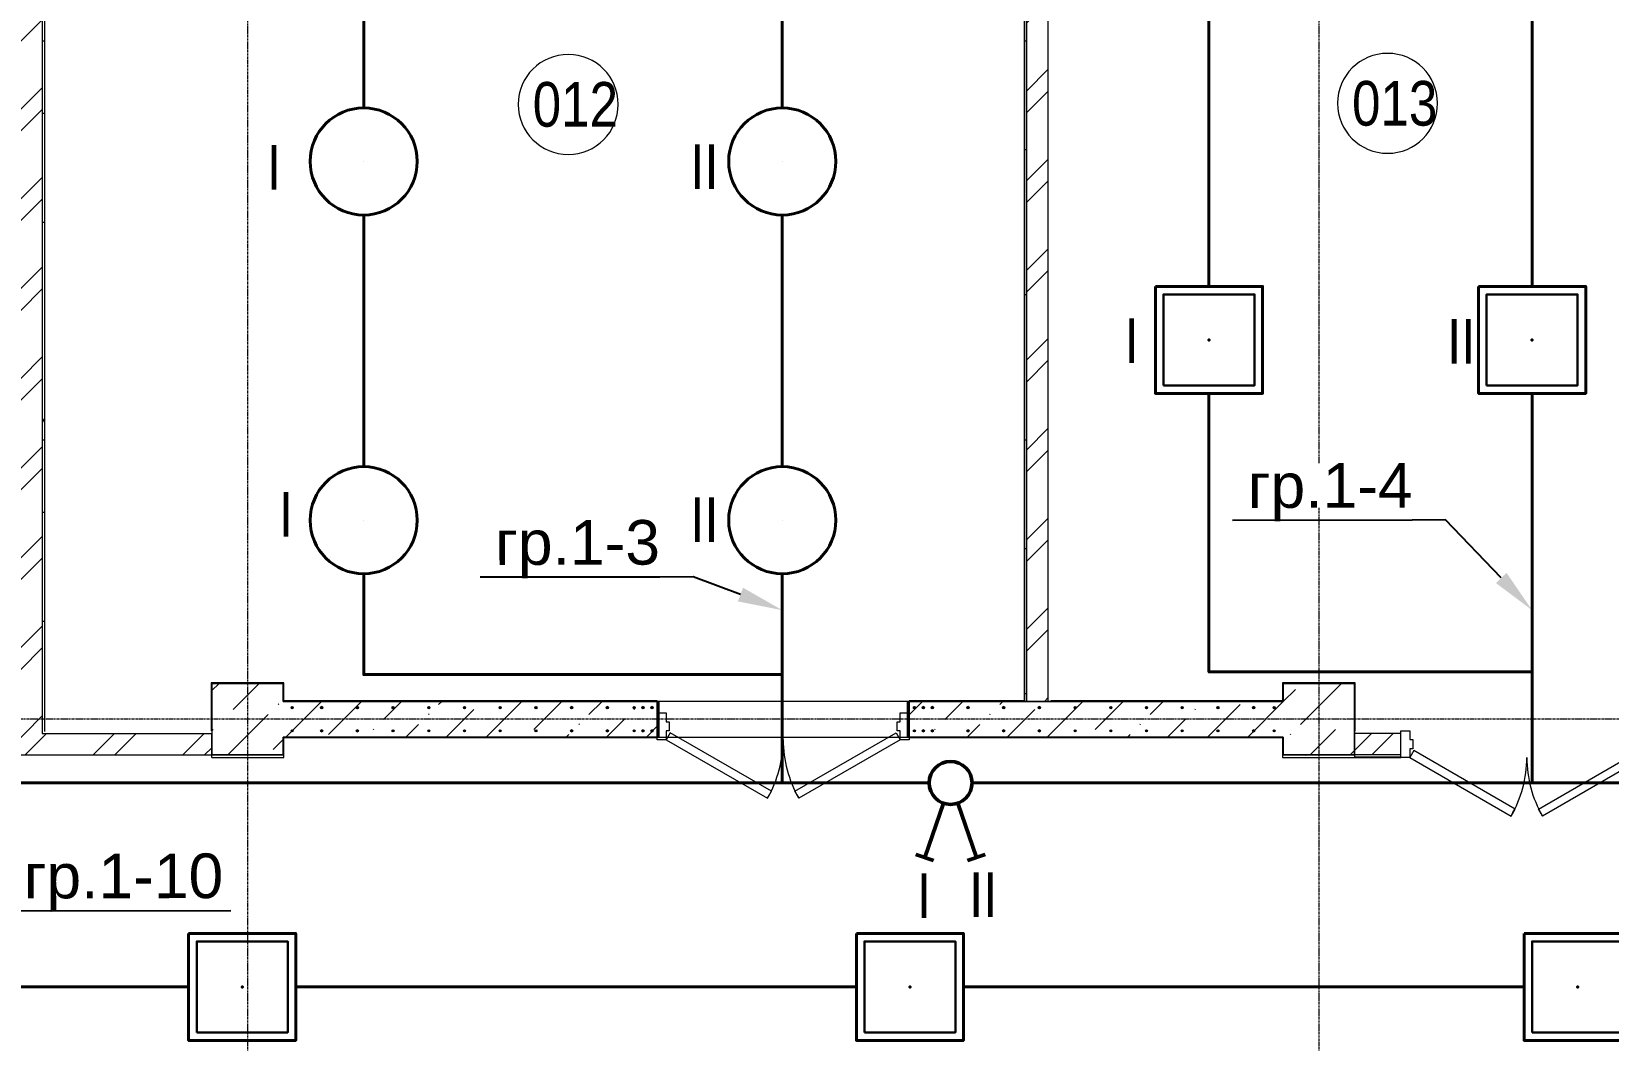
# Model space of a CAD drawing. Header units: metres. Extents: x -93142 to 227756, y -64772 to 286334.
# Drawn here: x 70853 to 79685, y -49086 to -43433 of the extents above; entities that cross this region are included whole.
import ezdxf
from ezdxf import colors
from ezdxf.entities.mleader import LeaderData, LeaderLine
from ezdxf.math import Vec2, Vec3

# ---------------------------------------------------------------- set-up
doc = ezdxf.new("R2010")
doc.units = ezdxf.units.M
doc.linetypes.add('ADSK_Линия сетки', pattern=[21, 12, -3, 3, -3])
doc.linetypes.add('Сверху_2_', pattern=[3.96875, 2.38125, -1.5875])
for name, color, linetype, lineweight in [('A-AREA-IDEN', 7, 'Continuous', 9), ('A-DETL-GENF', 7, 'Continuous', 5), ('A-DOOR', 7, 'Continuous', 5), ('A-DOOR-FRAM', 7, 'Continuous', 13), ('A-FLOR', 7, 'Continuous', 5), ('A-WALL', 7, 'Continuous', 5), ('A-WALL-PATT', 7, 'Continuous', 18), ('I-WALL', 7, 'Continuous', 5), ('nadpisi', 84, 'Continuous', 13), ('S-COLS', 7, 'Continuous', 5), ('S-GRID', 7, 'Continuous', 9), ('S-RBAR', 7, 'Continuous', 5), ('раб осв', 7, 'Continuous', 40), ('ЭЛ', 250, 'Continuous', 50), ('ЭЛ.освещ.', 150, 'Continuous', 50), ('ЭЛ.сети', 5, 'Continuous', 100)]:
    doc.layers.add(name, color=color, linetype=linetype, lineweight=lineweight)
doc.styles.add('Arial', font='ARIALN.TTF', dxfattribs={"width": 0.8, "height": 2.5})
doc.styles.add('GOST Common_I_1', font='ARIALN.TTF', dxfattribs={"height": 300})
doc.styles.add('ISOPEUR', font='ARIALN.TTF')
pattern_1 = [(45, (0, 0), (84.19025, 308.69666), [396.875, -79.375, 3.353, -76.022])]
pattern_2 = [(45, (0, 0), (-251.4472, 251.4472), []), (45, (0, 381), (-251.4472, 251.4472), [])]
pattern_3 = [(0, (0, 0), (812.8, 203.2), [33.528, -576.072, 33.528, -576.072, -3251.2]), (0, (0, 0), (812.8, 203.2), [-1219.2, 33.528, -1185.672, 33.528, -576.072, -1422.4]), (0, (0, 0), (812.8, 203.2), [-3048, 33.528, -372.872, 33.528, -982.472]), (120, (304.8, 101.6), (-582.37636, 602.30545), [33.528, -576.072, 33.528, -576.072, -3251.2]), (120, (304.8, 101.6), (-582.37636, 602.30545), [-1219.2, 33.528, -1185.672, 33.528, -576.072, -1422.4]), (120, (304.8, 101.6), (-582.37636, 602.30545), [-3048, 33.528, -372.872, 33.528, -982.472]), (240, (406.4, 508), (-230.42364, -805.50545), [33.528, -576.072, 33.528, -576.072, -3251.2]), (240, (406.4, 508), (-230.42364, -805.50545), [-1219.2, 33.528, -1185.672, 33.528, -576.072, -1422.4]), (240, (406.4, 508), (-230.42364, -805.50545), [-3048, 33.528, -372.872, 33.528, -982.472])]

# ---------------------------------------------------------------- blocks, each defined once
blk = doc.blocks.new('ARM_дверь_проем - 1400 x 2200_в_-195152-Цокольный этаж')
at = {"layer": 'A-DETL-GENF', "linetype": 'Сверху_2_', "lineweight": 20}
for p, q in [((691.8, 100), (-708.2, 100)), ((-708.2, -100), (691.8, -100))]:
    blk.add_line(p, q, dxfattribs=at)
at = {"layer": 'A-DETL-GENF', "lineweight": 40}
for p, q in [((-708.2, 100), (-708.2, -100)), ((691.8, -100), (691.8, 100))]:
    blk.add_line(p, q, dxfattribs=at)
blk = doc.blocks.new('КДП АПК - КР_rvt-1-Цокольный этаж')
at = {"layer": 'A-WALL-PATT', "lineweight": 15}
h = blk.add_hatch(dxfattribs=at)
h.set_pattern_fill('FP_9', color=256, style=0, pattern_type=2)
h.set_pattern_definition(pattern_1)
h.paths.add_polyline_path([(77862.7, -46745.6), (77862.7, -46545.6), (75762.7, -46545.6), (75762.7, -46745.6), (77427.6, -46745.6)], flags=0)
h.paths.add_polyline_path([(74362.7, -46745.6), (74362.7, -46545.6), (72262.7, -46545.6), (72262.7, -46745.6), (72357.9, -46745.6)], flags=0)
at = {"layer": 'S-COLS', "lineweight": 15}
h = blk.add_hatch(dxfattribs=at)
h.set_pattern_fill('FP_9', color=256, style=0, pattern_type=2)
h.set_pattern_definition(pattern_1)
h.paths.add_polyline_path([(71862.7, -46845.6), (72262.7, -46845.6), (72262.7, -46445.6), (71862.7, -46445.6)], flags=0)
h = blk.add_hatch(dxfattribs=at)
h.set_pattern_fill('FP_9', color=256, style=0, pattern_type=2)
h.set_pattern_definition(pattern_1)
h.paths.add_polyline_path([(77862.7, -46845.6), (78262.7, -46845.6), (78262.7, -46445.6), (77862.7, -46445.6), (77862.7, -46745.6)], flags=0)
at = {"layer": 'S-RBAR', "lineweight": 15}
for points in [[(72312.7, -46586.6), (72318.7, -46580.6), (72312.7, -46574.6), (72306.7, -46580.6)], [(72477.7, -46586.6), (72483.7, -46580.6), (72477.7, -46574.6), (72471.7, -46580.6)], [(72677.7, -46586.6), (72683.7, -46580.6), (72677.7, -46574.6), (72671.7, -46580.6)], [(72877.7, -46586.6), (72883.7, -46580.6), (72877.7, -46574.6), (72871.7, -46580.6)], [(73077.7, -46586.6), (73083.7, -46580.6), (73077.7, -46574.6), (73071.7, -46580.6)], [(73277.7, -46586.6), (73283.7, -46580.6), (73277.7, -46574.6), (73271.7, -46580.6)], [(73477.7, -46586.6), (73483.7, -46580.6), (73477.7, -46574.6), (73471.7, -46580.6)], [(73677.7, -46586.6), (73683.7, -46580.6), (73677.7, -46574.6), (73671.7, -46580.6)], [(73877.7, -46586.6), (73883.7, -46580.6), (73877.7, -46574.6), (73871.7, -46580.6)], [(74077.7, -46586.6), (74083.7, -46580.6), (74077.7, -46574.6), (74071.7, -46580.6)], [(74227.7, -46586.6), (74233.7, -46580.6), (74227.7, -46574.6), (74221.7, -46580.6)], [(74277.7, -46586.6), (74283.7, -46580.6), (74277.7, -46574.6), (74271.7, -46580.6)], [(74327.7, -46586.6), (74333.7, -46580.6), (74327.7, -46574.6), (74321.7, -46580.6)], [(75797.7, -46586.6), (75803.7, -46580.6), (75797.7, -46574.6), (75791.7, -46580.6)], [(75847.7, -46586.6), (75853.7, -46580.6), (75847.7, -46574.6), (75841.7, -46580.6)], [(75897.7, -46586.6), (75903.7, -46580.6), (75897.7, -46574.6), (75891.7, -46580.6)], [(76097.7, -46586.6), (76103.7, -46580.6), (76097.7, -46574.6), (76091.7, -46580.6)], [(76297.7, -46586.6), (76303.7, -46580.6), (76297.7, -46574.6), (76291.7, -46580.6)], [(76497.7, -46586.6), (76503.7, -46580.6), (76497.7, -46574.6), (76491.7, -46580.6)], [(76697.7, -46586.6), (76703.7, -46580.6), (76697.7, -46574.6), (76691.7, -46580.6)], [(76897.7, -46586.6), (76903.7, -46580.6), (76897.7, -46574.6), (76891.7, -46580.6)], [(77097.7, -46586.6), (77103.7, -46580.6), (77097.7, -46574.6), (77091.7, -46580.6)], [(77297.7, -46586.6), (77303.7, -46580.6), (77297.7, -46574.6), (77291.7, -46580.6)], [(77497.7, -46586.6), (77503.7, -46580.6), (77497.7, -46574.6), (77491.7, -46580.6)], [(77697.7, -46586.6), (77703.7, -46580.6), (77697.7, -46574.6), (77691.7, -46580.6)], [(77812.7, -46586.6), (77818.7, -46580.6), (77812.7, -46574.6), (77806.7, -46580.6)], [(72312.7, -46716.6), (72318.7, -46710.6), (72312.7, -46704.6), (72306.7, -46710.6)], [(72477.7, -46716.6), (72483.7, -46710.6), (72477.7, -46704.6), (72471.7, -46710.6)], [(72677.7, -46716.6), (72683.7, -46710.6), (72677.7, -46704.6), (72671.7, -46710.6)], [(72877.7, -46716.6), (72883.7, -46710.6), (72877.7, -46704.6), (72871.7, -46710.6)], [(73077.7, -46716.6), (73083.7, -46710.6), (73077.7, -46704.6), (73071.7, -46710.6)], [(73277.7, -46716.6), (73283.7, -46710.6), (73277.7, -46704.6), (73271.7, -46710.6)], [(73477.7, -46716.6), (73483.7, -46710.6), (73477.7, -46704.6), (73471.7, -46710.6)], [(73677.7, -46716.6), (73683.7, -46710.6), (73677.7, -46704.6), (73671.7, -46710.6)], [(73877.7, -46716.6), (73883.7, -46710.6), (73877.7, -46704.6), (73871.7, -46710.6)], [(74077.7, -46716.6), (74083.7, -46710.6), (74077.7, -46704.6), (74071.7, -46710.6)], [(74227.7, -46716.6), (74233.7, -46710.6), (74227.7, -46704.6), (74221.7, -46710.6)], [(74277.7, -46716.6), (74283.7, -46710.6), (74277.7, -46704.6), (74271.7, -46710.6)], [(74327.7, -46716.6), (74333.7, -46710.6), (74327.7, -46704.6), (74321.7, -46710.6)], [(75797.7, -46716.6), (75803.7, -46710.6), (75797.7, -46704.6), (75791.7, -46710.6)], [(75847.7, -46716.6), (75853.7, -46710.6), (75847.7, -46704.6), (75841.7, -46710.6)], [(75897.7, -46716.6), (75903.7, -46710.6), (75897.7, -46704.6), (75891.7, -46710.6)], [(76097.7, -46716.6), (76103.7, -46710.6), (76097.7, -46704.6), (76091.7, -46710.6)], [(76297.7, -46716.6), (76303.7, -46710.6), (76297.7, -46704.6), (76291.7, -46710.6)], [(76497.7, -46716.6), (76503.7, -46710.6), (76497.7, -46704.6), (76491.7, -46710.6)], [(76697.7, -46716.6), (76703.7, -46710.6), (76697.7, -46704.6), (76691.7, -46710.6)], [(76897.7, -46716.6), (76903.7, -46710.6), (76897.7, -46704.6), (76891.7, -46710.6)], [(77097.7, -46716.6), (77103.7, -46710.6), (77097.7, -46704.6), (77091.7, -46710.6)], [(77297.7, -46716.6), (77303.7, -46710.6), (77297.7, -46704.6), (77291.7, -46710.6)], [(77497.7, -46716.6), (77503.7, -46710.6), (77497.7, -46704.6), (77491.7, -46710.6)], [(77697.7, -46716.6), (77703.7, -46710.6), (77697.7, -46704.6), (77691.7, -46710.6)], [(77812.7, -46716.6), (77818.7, -46710.6), (77812.7, -46704.6), (77806.7, -46710.6)]]:
    blk.add_hatch(color=256, dxfattribs=at).paths.add_polyline_path(points, flags=0)
h = blk.add_hatch(color=256, dxfattribs=at)
edge = h.paths.add_edge_path(flags=0)
edge.add_arc((72312.7, -46580.6), 6, 0, 360)
h = blk.add_hatch(color=256, dxfattribs=at)
edge = h.paths.add_edge_path(flags=0)
edge.add_arc((72477.7, -46580.6), 6, 0, 360)
h = blk.add_hatch(color=256, dxfattribs=at)
edge = h.paths.add_edge_path(flags=0)
edge.add_arc((72677.7, -46580.6), 6, 0, 360)
h = blk.add_hatch(color=256, dxfattribs=at)
edge = h.paths.add_edge_path(flags=0)
edge.add_arc((72877.7, -46580.6), 6, 0, 360)
h = blk.add_hatch(color=256, dxfattribs=at)
edge = h.paths.add_edge_path(flags=0)
edge.add_arc((73077.7, -46580.6), 6, 0, 360)
h = blk.add_hatch(color=256, dxfattribs=at)
edge = h.paths.add_edge_path(flags=0)
edge.add_arc((73277.7, -46580.6), 6, 0, 360)
h = blk.add_hatch(color=256, dxfattribs=at)
edge = h.paths.add_edge_path(flags=0)
edge.add_arc((73477.7, -46580.6), 6, 0, 360)
h = blk.add_hatch(color=256, dxfattribs=at)
edge = h.paths.add_edge_path(flags=0)
edge.add_arc((73677.7, -46580.6), 6, 0, 360)
h = blk.add_hatch(color=256, dxfattribs=at)
edge = h.paths.add_edge_path(flags=0)
edge.add_arc((73877.7, -46580.6), 6, 0, 360)
h = blk.add_hatch(color=256, dxfattribs=at)
edge = h.paths.add_edge_path(flags=0)
edge.add_arc((74077.7, -46580.6), 6, 0, 360)
h = blk.add_hatch(color=256, dxfattribs=at)
edge = h.paths.add_edge_path(flags=0)
edge.add_arc((74227.7, -46580.6), 6, 0, 360)
h = blk.add_hatch(color=256, dxfattribs=at)
edge = h.paths.add_edge_path(flags=0)
edge.add_arc((74277.7, -46580.6), 6, 0, 360)
h = blk.add_hatch(color=256, dxfattribs=at)
edge = h.paths.add_edge_path(flags=0)
edge.add_arc((74327.7, -46580.6), 6, 0, 360)
h = blk.add_hatch(color=256, dxfattribs=at)
edge = h.paths.add_edge_path(flags=0)
edge.add_arc((75797.7, -46580.6), 6, 0, 360)
h = blk.add_hatch(color=256, dxfattribs=at)
edge = h.paths.add_edge_path(flags=0)
edge.add_arc((75847.7, -46580.6), 6, 0, 360)
h = blk.add_hatch(color=256, dxfattribs=at)
edge = h.paths.add_edge_path(flags=0)
edge.add_arc((75897.7, -46580.6), 6, 0, 360)
h = blk.add_hatch(color=256, dxfattribs=at)
edge = h.paths.add_edge_path(flags=0)
edge.add_arc((76097.7, -46580.6), 6, 0, 360)
h = blk.add_hatch(color=256, dxfattribs=at)
edge = h.paths.add_edge_path(flags=0)
edge.add_arc((76297.7, -46580.6), 6, 0, 360)
h = blk.add_hatch(color=256, dxfattribs=at)
edge = h.paths.add_edge_path(flags=0)
edge.add_arc((76497.7, -46580.6), 6, 0, 360)
h = blk.add_hatch(color=256, dxfattribs=at)
edge = h.paths.add_edge_path(flags=0)
edge.add_arc((76697.7, -46580.6), 6, 0, 360)
h = blk.add_hatch(color=256, dxfattribs=at)
edge = h.paths.add_edge_path(flags=0)
edge.add_arc((76897.7, -46580.6), 6, 0, 360)
h = blk.add_hatch(color=256, dxfattribs=at)
edge = h.paths.add_edge_path(flags=0)
edge.add_arc((77097.7, -46580.6), 6, 0, 360)
h = blk.add_hatch(color=256, dxfattribs=at)
edge = h.paths.add_edge_path(flags=0)
edge.add_arc((77297.7, -46580.6), 6, 0, 360)
h = blk.add_hatch(color=256, dxfattribs=at)
edge = h.paths.add_edge_path(flags=0)
edge.add_arc((77497.7, -46580.6), 6, 0, 360)
h = blk.add_hatch(color=256, dxfattribs=at)
edge = h.paths.add_edge_path(flags=0)
edge.add_arc((77697.7, -46580.6), 6, 0, 360)
h = blk.add_hatch(color=256, dxfattribs=at)
edge = h.paths.add_edge_path(flags=0)
edge.add_arc((77812.7, -46580.6), 6, 0, 360)
h = blk.add_hatch(color=256, dxfattribs=at)
edge = h.paths.add_edge_path(flags=0)
edge.add_arc((72312.7, -46710.6), 6, 0, 360)
h = blk.add_hatch(color=256, dxfattribs=at)
edge = h.paths.add_edge_path(flags=0)
edge.add_arc((72477.7, -46710.6), 6, 0, 360)
h = blk.add_hatch(color=256, dxfattribs=at)
edge = h.paths.add_edge_path(flags=0)
edge.add_arc((72677.7, -46710.6), 6, 0, 360)
h = blk.add_hatch(color=256, dxfattribs=at)
edge = h.paths.add_edge_path(flags=0)
edge.add_arc((72877.7, -46710.6), 6, 0, 360)
h = blk.add_hatch(color=256, dxfattribs=at)
edge = h.paths.add_edge_path(flags=0)
edge.add_arc((73077.7, -46710.6), 6, 0, 360)
h = blk.add_hatch(color=256, dxfattribs=at)
edge = h.paths.add_edge_path(flags=0)
edge.add_arc((73277.7, -46710.6), 6, 0, 360)
h = blk.add_hatch(color=256, dxfattribs=at)
edge = h.paths.add_edge_path(flags=0)
edge.add_arc((73477.7, -46710.6), 6, 0, 360)
h = blk.add_hatch(color=256, dxfattribs=at)
edge = h.paths.add_edge_path(flags=0)
edge.add_arc((73677.7, -46710.6), 6, 0, 360)
h = blk.add_hatch(color=256, dxfattribs=at)
edge = h.paths.add_edge_path(flags=0)
edge.add_arc((73877.7, -46710.6), 6, 0, 360)
h = blk.add_hatch(color=256, dxfattribs=at)
edge = h.paths.add_edge_path(flags=0)
edge.add_arc((74077.7, -46710.6), 6, 0, 360)
h = blk.add_hatch(color=256, dxfattribs=at)
edge = h.paths.add_edge_path(flags=0)
edge.add_arc((74227.7, -46710.6), 6, 0, 360)
h = blk.add_hatch(color=256, dxfattribs=at)
edge = h.paths.add_edge_path(flags=0)
edge.add_arc((74277.7, -46710.6), 6, 0, 360)
h = blk.add_hatch(color=256, dxfattribs=at)
edge = h.paths.add_edge_path(flags=0)
edge.add_arc((74327.7, -46710.6), 6, 0, 360)
h = blk.add_hatch(color=256, dxfattribs=at)
edge = h.paths.add_edge_path(flags=0)
edge.add_arc((75797.7, -46710.6), 6, 0, 360)
h = blk.add_hatch(color=256, dxfattribs=at)
edge = h.paths.add_edge_path(flags=0)
edge.add_arc((75847.7, -46710.6), 6, 0, 360)
h = blk.add_hatch(color=256, dxfattribs=at)
edge = h.paths.add_edge_path(flags=0)
edge.add_arc((75897.7, -46710.6), 6, 0, 360)
h = blk.add_hatch(color=256, dxfattribs=at)
edge = h.paths.add_edge_path(flags=0)
edge.add_arc((76097.7, -46710.6), 6, 0, 360)
h = blk.add_hatch(color=256, dxfattribs=at)
edge = h.paths.add_edge_path(flags=0)
edge.add_arc((76297.7, -46710.6), 6, 0, 360)
h = blk.add_hatch(color=256, dxfattribs=at)
edge = h.paths.add_edge_path(flags=0)
edge.add_arc((76497.7, -46710.6), 6, 0, 360)
h = blk.add_hatch(color=256, dxfattribs=at)
edge = h.paths.add_edge_path(flags=0)
edge.add_arc((76697.7, -46710.6), 6, 0, 360)
h = blk.add_hatch(color=256, dxfattribs=at)
edge = h.paths.add_edge_path(flags=0)
edge.add_arc((76897.7, -46710.6), 6, 0, 360)
h = blk.add_hatch(color=256, dxfattribs=at)
edge = h.paths.add_edge_path(flags=0)
edge.add_arc((77097.7, -46710.6), 6, 0, 360)
h = blk.add_hatch(color=256, dxfattribs=at)
edge = h.paths.add_edge_path(flags=0)
edge.add_arc((77297.7, -46710.6), 6, 0, 360)
h = blk.add_hatch(color=256, dxfattribs=at)
edge = h.paths.add_edge_path(flags=0)
edge.add_arc((77497.7, -46710.6), 6, 0, 360)
h = blk.add_hatch(color=256, dxfattribs=at)
edge = h.paths.add_edge_path(flags=0)
edge.add_arc((77697.7, -46710.6), 6, 0, 360)
h = blk.add_hatch(color=256, dxfattribs=at)
edge = h.paths.add_edge_path(flags=0)
edge.add_arc((77812.7, -46710.6), 6, 0, 360)
at = {"layer": 'I-WALL', "lineweight": 15}
for p, q in [((74362.7, -46545.6), (72262.7, -46545.6)), ((77862.7, -46545.6), (75762.7, -46545.6)), ((72262.7, -46745.6), (74362.7, -46745.6)), ((75762.7, -46745.6), (77862.7, -46745.6))]:
    blk.add_line(p, q, dxfattribs=at)
at = {"layer": 'S-COLS', "lineweight": 15}
for p, q in [((72262.7, -46445.6), (71862.7, -46445.6)), ((71862.7, -46445.6), (71862.7, -46845.6)), ((72262.7, -46545.6), (72262.7, -46445.6)), ((78262.7, -46445.6), (77862.7, -46445.6)), ((77862.7, -46445.6), (77862.7, -46545.6)), ((78262.7, -46845.6), (78262.7, -46445.6)), ((72262.7, -46845.6), (72262.7, -46745.6)), ((77862.7, -46745.6), (77862.7, -46845.6)), ((71862.7, -46845.6), (72262.7, -46845.6)), ((77862.7, -46845.6), (78262.7, -46845.6))]:
    blk.add_line(p, q, dxfattribs=at)
at = {"layer": 'S-RBAR', "lineweight": 15}
for p, q in [((72312.7, -46574.6), (72306.7, -46580.6)), ((72306.7, -46580.6), (72312.7, -46586.6)), ((72318.7, -46580.6), (72312.7, -46574.6)), ((72312.7, -46586.6), (72318.7, -46580.6)), ((72477.7, -46574.6), (72471.7, -46580.6)), ((72471.7, -46580.6), (72477.7, -46586.6)), ((72483.7, -46580.6), (72477.7, -46574.6)), ((72477.7, -46586.6), (72483.7, -46580.6)), ((72677.7, -46574.6), (72671.7, -46580.6)), ((72671.7, -46580.6), (72677.7, -46586.6)), ((72683.7, -46580.6), (72677.7, -46574.6)), ((72677.7, -46586.6), (72683.7, -46580.6)), ((72877.7, -46574.6), (72871.7, -46580.6)), ((72871.7, -46580.6), (72877.7, -46586.6)), ((72883.7, -46580.6), (72877.7, -46574.6)), ((72877.7, -46586.6), (72883.7, -46580.6)), ((73077.7, -46574.6), (73071.7, -46580.6)), ((73071.7, -46580.6), (73077.7, -46586.6)), ((73083.7, -46580.6), (73077.7, -46574.6)), ((73077.7, -46586.6), (73083.7, -46580.6)), ((73277.7, -46574.6), (73271.7, -46580.6)), ((73271.7, -46580.6), (73277.7, -46586.6)), ((73283.7, -46580.6), (73277.7, -46574.6)), ((73277.7, -46586.6), (73283.7, -46580.6)), ((73477.7, -46574.6), (73471.7, -46580.6)), ((73471.7, -46580.6), (73477.7, -46586.6)), ((73483.7, -46580.6), (73477.7, -46574.6)), ((73477.7, -46586.6), (73483.7, -46580.6)), ((73677.7, -46574.6), (73671.7, -46580.6)), ((73671.7, -46580.6), (73677.7, -46586.6)), ((73683.7, -46580.6), (73677.7, -46574.6)), ((73677.7, -46586.6), (73683.7, -46580.6)), ((73877.7, -46574.6), (73871.7, -46580.6)), ((73871.7, -46580.6), (73877.7, -46586.6)), ((73883.7, -46580.6), (73877.7, -46574.6)), ((73877.7, -46586.6), (73883.7, -46580.6)), ((74077.7, -46574.6), (74071.7, -46580.6)), ((74071.7, -46580.6), (74077.7, -46586.6)), ((74083.7, -46580.6), (74077.7, -46574.6)), ((74077.7, -46586.6), (74083.7, -46580.6)), ((74227.7, -46574.6), (74221.7, -46580.6)), ((74221.7, -46580.6), (74227.7, -46586.6)), ((74233.7, -46580.6), (74227.7, -46574.6)), ((74227.7, -46586.6), (74233.7, -46580.6)), ((74277.7, -46574.6), (74271.7, -46580.6)), ((74271.7, -46580.6), (74277.7, -46586.6)), ((74283.7, -46580.6), (74277.7, -46574.6)), ((74277.7, -46586.6), (74283.7, -46580.6)), ((74327.7, -46574.6), (74321.7, -46580.6)), ((74321.7, -46580.6), (74327.7, -46586.6)), ((74333.7, -46580.6), (74327.7, -46574.6)), ((74327.7, -46586.6), (74333.7, -46580.6)), ((75797.7, -46574.6), (75791.7, -46580.6)), ((75791.7, -46580.6), (75797.7, -46586.6)), ((75803.7, -46580.6), (75797.7, -46574.6)), ((75797.7, -46586.6), (75803.7, -46580.6)), ((75847.7, -46574.6), (75841.7, -46580.6)), ((75841.7, -46580.6), (75847.7, -46586.6)), ((75853.7, -46580.6), (75847.7, -46574.6)), ((75847.7, -46586.6), (75853.7, -46580.6)), ((75897.7, -46574.6), (75891.7, -46580.6)), ((75891.7, -46580.6), (75897.7, -46586.6)), ((75903.7, -46580.6), (75897.7, -46574.6)), ((75897.7, -46586.6), (75903.7, -46580.6)), ((76097.7, -46574.6), (76091.7, -46580.6)), ((76091.7, -46580.6), (76097.7, -46586.6)), ((76103.7, -46580.6), (76097.7, -46574.6)), ((76097.7, -46586.6), (76103.7, -46580.6)), ((76297.7, -46574.6), (76291.7, -46580.6)), ((76291.7, -46580.6), (76297.7, -46586.6)), ((76303.7, -46580.6), (76297.7, -46574.6)), ((76297.7, -46586.6), (76303.7, -46580.6)), ((76497.7, -46574.6), (76491.7, -46580.6)), ((76491.7, -46580.6), (76497.7, -46586.6)), ((76503.7, -46580.6), (76497.7, -46574.6)), ((76497.7, -46586.6), (76503.7, -46580.6)), ((76697.7, -46574.6), (76691.7, -46580.6)), ((76691.7, -46580.6), (76697.7, -46586.6)), ((76703.7, -46580.6), (76697.7, -46574.6)), ((76697.7, -46586.6), (76703.7, -46580.6)), ((76897.7, -46574.6), (76891.7, -46580.6)), ((76891.7, -46580.6), (76897.7, -46586.6)), ((76903.7, -46580.6), (76897.7, -46574.6)), ((76897.7, -46586.6), (76903.7, -46580.6)), ((77097.7, -46574.6), (77091.7, -46580.6)), ((77091.7, -46580.6), (77097.7, -46586.6)), ((77103.7, -46580.6), (77097.7, -46574.6)), ((77097.7, -46586.6), (77103.7, -46580.6)), ((77297.7, -46574.6), (77291.7, -46580.6)), ((77291.7, -46580.6), (77297.7, -46586.6)), ((77303.7, -46580.6), (77297.7, -46574.6)), ((77297.7, -46586.6), (77303.7, -46580.6)), ((77497.7, -46574.6), (77491.7, -46580.6)), ((77491.7, -46580.6), (77497.7, -46586.6)), ((77503.7, -46580.6), (77497.7, -46574.6)), ((77497.7, -46586.6), (77503.7, -46580.6)), ((77697.7, -46574.6), (77691.7, -46580.6)), ((77691.7, -46580.6), (77697.7, -46586.6)), ((77703.7, -46580.6), (77697.7, -46574.6)), ((77697.7, -46586.6), (77703.7, -46580.6)), ((77812.7, -46574.6), (77806.7, -46580.6)), ((77806.7, -46580.6), (77812.7, -46586.6)), ((77818.7, -46580.6), (77812.7, -46574.6)), ((77812.7, -46586.6), (77818.7, -46580.6)), ((72312.7, -46704.6), (72306.7, -46710.6)), ((72306.7, -46710.6), (72312.7, -46716.6)), ((72318.7, -46710.6), (72312.7, -46704.6)), ((72312.7, -46716.6), (72318.7, -46710.6)), ((72477.7, -46704.6), (72471.7, -46710.6)), ((72471.7, -46710.6), (72477.7, -46716.6)), ((72483.7, -46710.6), (72477.7, -46704.6)), ((72477.7, -46716.6), (72483.7, -46710.6)), ((72677.7, -46704.6), (72671.7, -46710.6)), ((72671.7, -46710.6), (72677.7, -46716.6)), ((72683.7, -46710.6), (72677.7, -46704.6)), ((72677.7, -46716.6), (72683.7, -46710.6)), ((72877.7, -46704.6), (72871.7, -46710.6)), ((72871.7, -46710.6), (72877.7, -46716.6)), ((72883.7, -46710.6), (72877.7, -46704.6)), ((72877.7, -46716.6), (72883.7, -46710.6)), ((73077.7, -46704.6), (73071.7, -46710.6)), ((73071.7, -46710.6), (73077.7, -46716.6)), ((73083.7, -46710.6), (73077.7, -46704.6)), ((73077.7, -46716.6), (73083.7, -46710.6)), ((73277.7, -46704.6), (73271.7, -46710.6)), ((73271.7, -46710.6), (73277.7, -46716.6)), ((73283.7, -46710.6), (73277.7, -46704.6)), ((73277.7, -46716.6), (73283.7, -46710.6)), ((73477.7, -46704.6), (73471.7, -46710.6)), ((73471.7, -46710.6), (73477.7, -46716.6)), ((73483.7, -46710.6), (73477.7, -46704.6)), ((73477.7, -46716.6), (73483.7, -46710.6)), ((73677.7, -46704.6), (73671.7, -46710.6)), ((73671.7, -46710.6), (73677.7, -46716.6)), ((73683.7, -46710.6), (73677.7, -46704.6)), ((73677.7, -46716.6), (73683.7, -46710.6)), ((73877.7, -46704.6), (73871.7, -46710.6)), ((73871.7, -46710.6), (73877.7, -46716.6)), ((73883.7, -46710.6), (73877.7, -46704.6)), ((73877.7, -46716.6), (73883.7, -46710.6)), ((74077.7, -46704.6), (74071.7, -46710.6)), ((74071.7, -46710.6), (74077.7, -46716.6)), ((74083.7, -46710.6), (74077.7, -46704.6)), ((74077.7, -46716.6), (74083.7, -46710.6)), ((74227.7, -46704.6), (74221.7, -46710.6)), ((74221.7, -46710.6), (74227.7, -46716.6)), ((74233.7, -46710.6), (74227.7, -46704.6)), ((74227.7, -46716.6), (74233.7, -46710.6)), ((74277.7, -46704.6), (74271.7, -46710.6)), ((74271.7, -46710.6), (74277.7, -46716.6)), ((74283.7, -46710.6), (74277.7, -46704.6)), ((74277.7, -46716.6), (74283.7, -46710.6)), ((74327.7, -46704.6), (74321.7, -46710.6)), ((74321.7, -46710.6), (74327.7, -46716.6)), ((74333.7, -46710.6), (74327.7, -46704.6)), ((74327.7, -46716.6), (74333.7, -46710.6)), ((75797.7, -46704.6), (75791.7, -46710.6)), ((75791.7, -46710.6), (75797.7, -46716.6)), ((75803.7, -46710.6), (75797.7, -46704.6)), ((75797.7, -46716.6), (75803.7, -46710.6)), ((75847.7, -46704.6), (75841.7, -46710.6)), ((75841.7, -46710.6), (75847.7, -46716.6)), ((75853.7, -46710.6), (75847.7, -46704.6)), ((75847.7, -46716.6), (75853.7, -46710.6)), ((75897.7, -46704.6), (75891.7, -46710.6)), ((75891.7, -46710.6), (75897.7, -46716.6)), ((75903.7, -46710.6), (75897.7, -46704.6)), ((75897.7, -46716.6), (75903.7, -46710.6)), ((76097.7, -46704.6), (76091.7, -46710.6)), ((76091.7, -46710.6), (76097.7, -46716.6)), ((76103.7, -46710.6), (76097.7, -46704.6)), ((76097.7, -46716.6), (76103.7, -46710.6)), ((76297.7, -46704.6), (76291.7, -46710.6)), ((76291.7, -46710.6), (76297.7, -46716.6)), ((76303.7, -46710.6), (76297.7, -46704.6)), ((76297.7, -46716.6), (76303.7, -46710.6)), ((76497.7, -46704.6), (76491.7, -46710.6)), ((76491.7, -46710.6), (76497.7, -46716.6)), ((76503.7, -46710.6), (76497.7, -46704.6)), ((76497.7, -46716.6), (76503.7, -46710.6)), ((76697.7, -46704.6), (76691.7, -46710.6)), ((76691.7, -46710.6), (76697.7, -46716.6)), ((76703.7, -46710.6), (76697.7, -46704.6)), ((76697.7, -46716.6), (76703.7, -46710.6)), ((76897.7, -46704.6), (76891.7, -46710.6)), ((76891.7, -46710.6), (76897.7, -46716.6)), ((76903.7, -46710.6), (76897.7, -46704.6)), ((76897.7, -46716.6), (76903.7, -46710.6)), ((77097.7, -46704.6), (77091.7, -46710.6)), ((77091.7, -46710.6), (77097.7, -46716.6)), ((77103.7, -46710.6), (77097.7, -46704.6)), ((77097.7, -46716.6), (77103.7, -46710.6)), ((77297.7, -46704.6), (77291.7, -46710.6)), ((77291.7, -46710.6), (77297.7, -46716.6)), ((77303.7, -46710.6), (77297.7, -46704.6)), ((77297.7, -46716.6), (77303.7, -46710.6)), ((77497.7, -46704.6), (77491.7, -46710.6)), ((77491.7, -46710.6), (77497.7, -46716.6)), ((77503.7, -46710.6), (77497.7, -46704.6)), ((77497.7, -46716.6), (77503.7, -46710.6)), ((77697.7, -46704.6), (77691.7, -46710.6)), ((77691.7, -46710.6), (77697.7, -46716.6)), ((77703.7, -46710.6), (77697.7, -46704.6)), ((77697.7, -46716.6), (77703.7, -46710.6)), ((77812.7, -46704.6), (77806.7, -46710.6)), ((77806.7, -46710.6), (77812.7, -46716.6)), ((77818.7, -46710.6), (77812.7, -46704.6)), ((77812.7, -46716.6), (77818.7, -46710.6))]:
    blk.add_line(p, q, dxfattribs=at)
for centre in [(72312.7, -46580.6), (72477.7, -46580.6), (72677.7, -46580.6), (72877.7, -46580.6), (73077.7, -46580.6), (73277.7, -46580.6), (73477.7, -46580.6), (73677.7, -46580.6), (73877.7, -46580.6), (74077.7, -46580.6), (74227.7, -46580.6), (74277.7, -46580.6), (74327.7, -46580.6), (75797.7, -46580.6), (75847.7, -46580.6), (75897.7, -46580.6), (76097.7, -46580.6), (76297.7, -46580.6), (76497.7, -46580.6), (76697.7, -46580.6), (76897.7, -46580.6), (77097.7, -46580.6), (77297.7, -46580.6), (77497.7, -46580.6), (77697.7, -46580.6), (77812.7, -46580.6), (72312.7, -46710.6), (72477.7, -46710.6), (72677.7, -46710.6), (72877.7, -46710.6), (73077.7, -46710.6), (73277.7, -46710.6), (73477.7, -46710.6), (73677.7, -46710.6), (73877.7, -46710.6), (74077.7, -46710.6), (74227.7, -46710.6), (74277.7, -46710.6), (74327.7, -46710.6), (75797.7, -46710.6), (75847.7, -46710.6), (75897.7, -46710.6), (76097.7, -46710.6), (76297.7, -46710.6), (76497.7, -46710.6), (76697.7, -46710.6), (76897.7, -46710.6), (77097.7, -46710.6), (77297.7, -46710.6), (77497.7, -46710.6), (77697.7, -46710.6), (77812.7, -46710.6)]:
    blk.add_circle(centre, 6, dxfattribs=at)
at = {"lineweight": 15}
blk.add_blockref('ARM_дверь_проем - 1400 x 2200_в_-195152-Цокольный этаж', (75070.8, -46645.6), dxfattribs=at)
blk = doc.blocks.new('Дверь-ВНУТРЕННЯЯ - ДГ 21-14-1577430-Цокольный этаж')
at = {"layer": 'A-DOOR', "lineweight": 15}
for p, q in [((-632.5, -42.4), (-655, -81.3)), ((-655, -81.3), (-87.8, -408.8)), ((-65.3, -369.9), (-632.5, -42.4)), ((65.3, -369.9), (632.5, -42.4)), ((655, -81.3), (87.8, -408.8)), ((632.5, -42.4), (655, -81.3)), ((-87.8, -408.8), (-65.3, -369.9)), ((87.8, -408.8), (65.3, -369.9))]:
    blk.add_line(p, q, dxfattribs=at)
for centre, start, end in [((-655, -81.3), 330, 360), ((655, -81.3), 180, 210)]:
    blk.add_arc(centre, 655, start, end, dxfattribs=at)
at = {"layer": 'A-DOOR-FRAM', "lineweight": 15}
for p, q in [((-705, 68.6), (-655, 68.6)), ((-705, -81.3), (-705, 68.6)), ((-655, 68.6), (-655, 19.4)), ((-655, 19.4), (-639.1, 19.4)), ((-639.1, 19.4), (-639.1, -31.6)), ((639.1, 19.4), (655, 19.4)), ((639.1, -31.6), (639.1, 19.4)), ((655, 68.6), (705, 68.6)), ((655, 19.4), (655, 68.6)), ((705, 68.6), (705, -81.3)), ((-655, -81.3), (-705, -81.3)), ((-655, -31.6), (-655, -81.3)), ((-639.1, -31.6), (-655, -31.6)), ((655, -31.6), (639.1, -31.6)), ((655, -81.3), (655, -31.6)), ((705, -81.3), (655, -81.3))]:
    blk.add_line(p, q, dxfattribs=at)
blk = doc.blocks.new('Дверь-ВНУТРЕННЯЯ - ДГ 21-14-1577472-Цокольный этаж')
at = {"layer": 'A-DOOR', "lineweight": 13}
for p, q in [((-632.5, -82.4), (-655, -121.3)), ((-65.3, -409.9), (-632.5, -82.4)), ((65.3, -409.9), (632.5, -82.4)), ((632.5, -82.4), (655, -121.3)), ((-655, -121.3), (-87.8, -448.8)), ((655, -121.3), (87.8, -448.8)), ((-87.8, -448.8), (-65.3, -409.9)), ((87.8, -448.8), (65.3, -409.9))]:
    blk.add_line(p, q, dxfattribs=at)
at = {"layer": 'A-DOOR'}
for centre, start, end in [((-655, -121.3), 330, 360), ((655, -121.3), 180, 210)]:
    blk.add_arc(centre, 655, start, end, dxfattribs=at)
at = {"layer": 'A-DOOR-FRAM'}
for p, q in [((-705, 28.6), (-655, 28.6)), ((-705, -121.3), (-705, 28.6)), ((-655, 28.6), (-655, -20.6)), ((655, 28.6), (705, 28.6)), ((655, -20.6), (655, 28.6)), ((705, 28.6), (705, -121.3)), ((-655, -20.6), (-639.1, -20.6)), ((-655, -71.6), (-655, -121.3)), ((-639.1, -71.6), (-655, -71.6)), ((-639.1, -20.6), (-639.1, -71.6)), ((639.1, -20.6), (655, -20.6)), ((639.1, -71.6), (639.1, -20.6)), ((655, -71.6), (639.1, -71.6)), ((655, -121.3), (655, -71.6)), ((-655, -121.3), (-705, -121.3)), ((705, -121.3), (655, -121.3))]:
    blk.add_line(p, q, dxfattribs=at)
blk = doc.blocks.new('ПСС_Марка_помещения - Имя_2_5мм-224473-Цокольный этаж')
at = {"layer": 'A-AREA-IDEN'}
for start, end in [(360, 180), (180, 360)]:
    blk.add_arc((-0.07, 0.04), 3.5, start, end, dxfattribs=at)
blk = doc.blocks.new('ARS.R UNI LED')
at = {"color": 5, "lineweight": 30, "ltscale": 100}
blk.add_lwpolyline([(2913222.7, 2072748.5), (2913732.7, 2072748.5), (2913732.7, 2073258.5), (2913222.7, 2073258.5)], close=True, dxfattribs=at)
at = {"color": 0, "lineweight": 40, "ltscale": 100}
blk.add_point((2913477.7, 2073003.5), dxfattribs=at)
at = {"layer": 'ЭЛ', "color": 5, "lineweight": 40, "ltscale": 10}
blk.add_lwpolyline([(2913177.7, 2073303.5), (2913777.7, 2073303.5), (2913777.7, 2072703.5), (2913177.7, 2072703.5)], close=True, dxfattribs=at)
blk = doc.blocks.new('BUG LED')
at = {"layer": 'раб осв', "color": 0, "lineweight": 40, "ltscale": 100}
blk.add_line((62381.7, -35891.5), (62381.7, -35891.5), dxfattribs=at)
at = {"layer": 'раб осв', "color": 5}
blk.add_circle((62381.7, -35891.5), 300, dxfattribs=at)
blk = doc.blocks.new('выкл. 2 клав. скрыт.')
at = {"layer": 'ЭЛ.освещ.', "color": 0, "ltscale": 100}
for p, q in [((2902360.5, 2044098.7), (2902326.5, 2044196.6)), ((2902039.4, 2044041.8), (2902343.5, 2044147.6)), ((2902039.4, 2043963), (2902343.5, 2043857.2)), ((2902360.9, 2043907.2), (2902327.2, 2043809.2))]:
    blk.add_line(p, q, dxfattribs=at)
blk.add_circle((2901926.1, 2044002.4), 120, dxfattribs=at)

msp = doc.modelspace()

# ---------------------------------------------------------------- hatches: boundary and pattern name
at = {"layer": 'A-WALL-PATT', "lineweight": 5}
h = msp.add_hatch(dxfattribs=at)
h.set_pattern_fill('FP_1', color=256, style=0, pattern_type=2)
h.set_pattern_definition(pattern_2)
h.paths.add_polyline_path([(70912.6532, -47365.6443), (70912.6532, -39335.6443), (70792.6532, -39335.6443), (70792.6532, -47365.6443)], flags=0)
h = msp.add_hatch(dxfattribs=at)
h.set_pattern_fill('FP_2', color=256, style=0, pattern_type=2)
h.set_pattern_definition(pattern_3)
h.paths.add_polyline_path([(70924.6532, -47365.6443), (70924.6532, -39335.6443), (70912.6532, -39335.6443), (70912.6532, -47365.6443)], flags=0)
h = msp.add_hatch(dxfattribs=at)
h.set_pattern_fill('FP_2', color=256, style=0, pattern_type=2)
h.set_pattern_definition(pattern_3)
h.paths.add_polyline_path([(70927.6532, -47353.6443), (70927.6532, -39338.6443), (70924.6532, -39338.6443), (70924.6532, -47353.6443)], flags=0)
h = msp.add_hatch(dxfattribs=at)
h.set_pattern_fill('FP_2', color=256, style=0, pattern_type=2)
h.set_pattern_definition(pattern_3)
h.paths.add_polyline_path([(76415.6532, -47182.6443), (76415.6532, -39335.6443), (76412.6532, -39335.6443), (76413.6738, -47182.6443)], flags=0)
h = msp.add_hatch(dxfattribs=at)
h.set_pattern_fill('FP_2', color=256, style=0, pattern_type=2)
h.set_pattern_definition(pattern_3)
h.paths.add_polyline_path([(76427.6532, -47185.6443), (76427.6532, -39335.6443), (76415.6532, -39335.6443), (76415.6532, -47185.6443)], flags=0)
h = msp.add_hatch(dxfattribs=at)
h.set_pattern_fill('FP_1', color=256, style=0, pattern_type=2)
h.set_pattern_definition(pattern_2)
h.paths.add_polyline_path([(76547.6532, -47185.6443), (76547.6532, -39335.6443), (76427.6532, -39335.6443), (76427.6532, -47185.6443)], flags=0)
h = msp.add_hatch(dxfattribs=at)
h.set_pattern_fill('FP_2', color=256, style=0, pattern_type=2)
h.set_pattern_definition(pattern_3)
h.paths.add_polyline_path([(78265.6532, -47353.6443), (78265.6532, -47085.6443), (78262.6532, -47085.6443), (78262.6532, -47353.6443)], flags=0)
h = msp.add_hatch(dxfattribs=at)
h.set_pattern_fill('FP_2', color=256, style=0, pattern_type=2)
h.set_pattern_definition(pattern_3)
h.paths.add_polyline_path([(72262.6532, -47185.6443), (74357.6532, -47185.6443), (74357.6532, -47182.6443), (72262.6532, -47182.6443)], flags=0)
h.paths.add_polyline_path([(76415.6532, -47185.6443), (76415.6532, -47182.6443), (75767.6532, -47182.6443), (75767.6532, -47185.6443), (76413.6738, -47185.6443)], flags=0)
h = msp.add_hatch(dxfattribs=at)
h.set_pattern_fill('FP_1', color=256, style=0, pattern_type=2)
h.set_pattern_definition(pattern_2)
h.paths.add_polyline_path([(71862.6532, -47485.6443), (71862.6532, -47365.6443), (68192.6532, -47365.6443), (68192.6532, -47485.6443), (70329.954, -47485.6443)], flags=0)
h.paths.add_polyline_path([(66262.6532, -47485.6443), (66782.6532, -47485.6443), (66782.6532, -47365.6443), (66262.6532, -47365.6443)], flags=0)
h = msp.add_hatch(dxfattribs=at)
h.set_pattern_fill('FP_1', color=256, style=0, pattern_type=2)
h.set_pattern_definition(pattern_2)
h.paths.add_polyline_path([(83862.6532, -47485.6443), (83862.6532, -47365.6443), (83082.6532, -47365.6443), (83082.6532, -47485.6443)], flags=0)
h.paths.add_polyline_path([(82072.6532, -47485.6443), (82072.6532, -47365.6443), (79932.6532, -47365.6443), (79932.6532, -47485.6443), (80469.4869, -47485.6443)], flags=0)
h.paths.add_polyline_path([(78441.5803, -47485.6443), (78522.6532, -47485.6443), (78522.6532, -47365.6443), (78262.6532, -47365.6443), (78262.6532, -47485.6443)], flags=0)
h = msp.add_hatch(dxfattribs=at)
h.set_pattern_fill('FP_2', color=256, style=0, pattern_type=2)
h.set_pattern_definition(pattern_3)
h.paths.add_polyline_path([(78262.6532, -47500.6443), (78262.6532, -47485.6443), (77859.6532, -47485.6443), (77859.6532, -47500.6443), (77862.6532, -47500.6443)], flags=0)
h = msp.add_hatch(dxfattribs=at)
h.set_pattern_fill('FP_2', color=256, style=0, pattern_type=2)
h.set_pattern_definition(pattern_3)
h.paths.add_polyline_path([(78262.6532, -47497.6443), (78522.6532, -47497.6443), (78522.6532, -47485.6443), (78262.6532, -47485.6443)], flags=0)
h.paths.add_polyline_path([(83862.6375, -47497.6443), (83862.6375, -47485.6443), (83082.6532, -47485.6443), (83082.6532, -47497.6443)], flags=0)
h.paths.add_polyline_path([(80469.4869, -47497.6443), (82072.6532, -47497.6443), (82072.6532, -47485.6443), (79932.6532, -47485.6443), (79932.6532, -47497.6443)], flags=0)
h = msp.add_hatch(dxfattribs=at)
h.set_pattern_fill('FP_2', color=256, style=0, pattern_type=2)
h.set_pattern_definition(pattern_3)
h.paths.add_polyline_path([(78441.5803, -47500.6443), (78522.6532, -47500.6443), (78522.6532, -47497.6443), (78262.6532, -47497.6443), (78262.6532, -47500.6443)], flags=0)
h.paths.add_polyline_path([(83862.6375, -47500.6443), (83862.6375, -47497.6443), (83082.6532, -47497.6443), (83082.6532, -47500.6443)], flags=0)
h.paths.add_polyline_path([(79932.6532, -47500.6443), (82072.6532, -47500.6443), (82072.6532, -47497.6443), (79932.6532, -47497.6443)], flags=0)

# ---------------------------------------------------------------- linework, layer by layer
at = {"layer": 'A-FLOR'}
for p, q in [((74357.6532, -47250.6443), (74357.6532, -47185.6443)), ((75767.6532, -47185.6443), (75767.6532, -47250.6443)), ((71862.6532, -47350.6443), (71862.6532, -47365.6443))]:
    msp.add_line(p, q, dxfattribs=at)
at = {"layer": 'A-WALL'}
for p, q in [((70912.6532, -39335.6443), (70912.6532, -47365.6443)), ((70924.6532, -39335.6443), (70924.6532, -47353.6443)), ((76415.6532, -47185.6443), (76415.6532, -39335.6443)), ((76427.6532, -47185.6443), (76427.6532, -39335.6443)), ((76547.6532, -47185.6443), (76547.6532, -39347.6443)), ((70912.6532, -47365.6443), (71862.6532, -47365.6443)), ((78522.6532, -47365.6443), (78262.6532, -47365.6443)), ((68192.6532, -47485.6443), (71862.6532, -47485.6443)), ((72265.6532, -47485.6443), (72262.6532, -47485.6443)), ((77862.6532, -47485.6443), (77859.6532, -47485.6443)), ((78522.6532, -47485.6443), (78262.6532, -47485.6443)), ((78522.6532, -47497.6443), (78262.6532, -47497.6443))]:
    msp.add_line(p, q, dxfattribs=at)
at = {"layer": 'A-WALL', "lineweight": 18}
for p, q in [((70927.6532, -47350.6443), (70927.6532, -39338.6443)), ((76412.6532, -39338.6443), (76412.6532, -47182.6443)), ((71859.6532, -47082.6443), (71859.6532, -47350.6443)), ((72265.6532, -47082.6443), (71859.6532, -47082.6443)), ((71862.6532, -47350.6443), (71862.6532, -47085.6443)), ((71862.6532, -47085.6443), (72262.6532, -47085.6443)), ((72262.6532, -47085.6443), (72262.6532, -47185.6443)), ((72265.6532, -47182.6443), (72265.6532, -47082.6443)), ((77859.6532, -47082.6443), (77859.6532, -47182.6443)), ((78265.6532, -47082.6443), (77859.6532, -47082.6443)), ((77862.6532, -47185.6443), (77862.6532, -47085.6443)), ((77862.6532, -47085.6443), (78262.6532, -47085.6443)), ((78262.6532, -47085.6443), (78262.6532, -47500.6443)), ((78265.6532, -47350.6443), (78265.6532, -47082.6443)), ((72262.6532, -47185.6443), (74357.6532, -47185.6443)), ((74357.6532, -47182.6443), (72265.6532, -47182.6443)), ((74357.6532, -47185.6443), (74357.6532, -47182.6443)), ((76412.6532, -47182.6443), (75767.6532, -47182.6443)), ((75767.6532, -47182.6443), (75767.6532, -47185.6443)), ((75767.6532, -47185.6443), (77862.6532, -47185.6443)), ((77859.6532, -47182.6443), (76562.6532, -47182.6443)), ((71862.6532, -47500.6443), (71862.6532, -47365.6443)), ((74357.6532, -47385.6443), (72262.6532, -47385.6443)), ((72262.6532, -47385.6443), (72262.6532, -47485.6443)), ((72265.6532, -47388.6443), (74357.6532, -47388.6443)), ((72265.6532, -47500.6443), (72265.6532, -47388.6443)), ((77862.6532, -47385.6443), (75767.6532, -47385.6443)), ((75767.6532, -47388.6443), (77859.6532, -47388.6443)), ((77859.6532, -47388.6443), (77859.6532, -47500.6443)), ((77862.6532, -47485.6443), (77862.6532, -47385.6443)), ((72262.6532, -47485.6443), (71862.6532, -47485.6443)), ((71862.6532, -47500.6443), (72265.6532, -47500.6443)), ((77859.6532, -47500.6443), (78522.6532, -47500.6443)), ((78262.6532, -47485.6443), (77862.6532, -47485.6443))]:
    msp.add_line(p, q, dxfattribs=at)
at = {"layer": 'S-GRID', "linetype": 'ADSK_Линия сетки'}
for p, q in [((72062.6532, -38095.4453), (72062.6532, -63954.6071)), ((78062.6532, -38095.4453), (78062.6532, -63954.6071)), ((94527.9128, -47285.6443), (28964.2024, -47285.6443))]:
    msp.add_line(p, q, dxfattribs=at)
at = {"layer": 'раб осв'}
for points in [[(77447.6532, -41450.6443), (77447.6532, -44860.6443)], [(79257.6532, -44860.6443), (79257.6532, -41450.6443)], [(72713.1068, -42450.6443), (72713.1068, -43860.6443)], [(75057.6532, -43860.6443), (75057.6532, -42450.6443)], [(72713.1068, -45870.6443), (72713.1068, -44460.6443)], [(75057.6532, -45870.6443), (75057.6532, -44460.6443)], [(79964.0503, -47642.915), (79257.6532, -47642.915), (79257.6532, -47020.6443), (79257.6532, -47020.6443), (79257.6532, -45460.6443), (79257.6532, -47020.6443), (77447.6532, -47020.6443), (77447.6532, -45460.6443)], [(75880.6163, -47642.915), (75057.6532, -47642.915), (75057.6532, -47185.6443), (75057.6532, -47035.6443), (75057.6532, -46470.6443), (75057.6532, -47035.6443), (72713.1068, -47035.6443), (72713.1068, -46470.6443)], [(68576.9016, -47642.915), (75057.6532, -47642.915)], [(76120.6163, -47642.915), (79257.6532, -47642.915)], [(68742.6459, -48785.6495), (71732.6423, -48785.6521)], [(72332.6423, -48785.6521), (75472.6423, -48785.6521)], [(76072.6423, -48785.6521), (79212.6386, -48785.6547)]]:
    msp.add_lwpolyline(points, dxfattribs=at)

# ---------------------------------------------------------------- block references
at = {"lineweight": 5}
msp.add_blockref('КДП АПК - КР_rvt-1-Цокольный этаж', (0, -640), dxfattribs=at)
at = {"layer": 'A-AREA-IDEN', "xscale": 80, "yscale": 80, "zscale": 80}
for p in [(78453.4413, -43838.1691), (73864.2693, -43844.1691)]:
    msp.add_blockref('ПСС_Марка_помещения - Имя_2_5мм-224473-Цокольный этаж', p, dxfattribs=at)
at = {"layer": 'A-DOOR'}
for name, p in [('Дверь-ВНУТРЕННЯЯ - ДГ 21-14-1577472-Цокольный этаж', (75062.6532, -47279.2943)), ('Дверь-ВНУТРЕННЯЯ - ДГ 21-14-1577430-Цокольный этаж', (79227.6532, -47419.2943))]:
    msp.add_blockref(name, p, dxfattribs=at)
at = {"layer": 'раб осв'}
for p in [(10331.3993, -8269.1904), (12675.9457, -8269.1904), (10331.3993, -10279.1904), (12675.9457, -10279.1904)]:
    msp.add_blockref('BUG LED', p, dxfattribs=at)
at = {"layer": 'раб осв', "color": 0, "lineweight": 40, "ltscale": 100}
for p in [(-2836030.0519, -2118164.1934), (-2834220.0519, -2118164.1934), (-2841445.0628, -2121789.2012), (-2837705.0628, -2121789.2012), (-2833965.0665, -2121789.2038)]:
    msp.add_blockref('ARS.R UNI LED', p, dxfattribs=at)
at = {"layer": 'раб осв', "color": 0, "lineweight": 40, "ltscale": 100, "xscale": -1, "rotation": 90}
msp.add_blockref('выкл. 2 клав. скрыт.', (2120003.0231, 2854283.1816), dxfattribs=at)

# ---------------------------------------------------------------- texts
at = {"layer": 'A-AREA-IDEN', "char_height": 250, "width": 577.215, "attachment_point": 1, "style": 'GOST Common_I_1'}
for s, insert in [('012', (73659.773, -43715.7091)), ('013', (78248.945, -43709.7091))]:
    msp.add_mtext(s, dxfattribs=dict(at, insert=insert))
at = {"layer": 'nadpisi', "color": 7, "char_height": 250, "width": 1402.065175, "attachment_point": 1, "style": 'Arial'}
for s, insert in [('{\\W1;I}', (72170.6093, -44068.8989)), ('{\\W1;II}', (74542.0506, -44064.2247)), ('{\\W1;I}', (76974.2472, -45040.4529)), ('{\\W1;II}', (78780.8122, -45044.1835)), ('{\\W1;I}', (72238.4217, -46012.0213)), ('{\\W1;I}', (75811.2989, -48149.2356)), ('{\\W1;II}', (76103.862, -48144.2054))]:
    msp.add_mtext(s, dxfattribs=dict(at, insert=insert))

# ---------------------------------------------------------------- next in the draw order: leaders
at = {"layer": 'ЭЛ.сети', "color": 0, "lineweight": 5}
ml = msp.add_multileader_mtext('Standard', dxfattribs=at)
ml.set_content('{\\fArial|b0|i0|c204|p34;гр.1-4}', style='ISOPEUR')
ml.set_leader_properties()
ml.build(insert=Vec2(0, 0))
ml.multileader.update_dxf_attribs({"text_left_attachment_type": 6, "text_right_attachment_type": 6, "dogleg_length": 100, "arrow_head_size": 250})
ctx = ml.context
ctx.base_point, ctx.char_height, ctx.arrow_head_size, ctx.landing_gap_size, ctx.plane_origin, ctx.plane_x_axis, ctx.plane_y_axis = Vec3(77627.9344, -46171.3072), 250, 250, 37.4122, Vec3(16234.4997, -4138.6912), Vec3(0.999998436, 0.001768603), Vec3(-0.001768603, 0.999998436)
ctx.left_attachment, ctx.right_attachment = 6, 6
notes = []
notes.append((ctx, [(1, (1, 1, 0), (78773.1738, -46169.2817), (-0.999998436, -0.001768603), 187.0608, [(0, [(79257.6532, -46674.7583)], 0, [])])]))
ctx.mtext.insert, ctx.mtext.text_direction, ctx.mtext.rotation, ctx.mtext.line_spacing_factor, ctx.mtext.flow_direction = Vec3(77664.7816, -45851.835), Vec3(0.999998436, 0.001768603), 0.001768604, 0.8, 5
ctx.mtext.has_bg_fill, ctx.mtext.bg_color, ctx.mtext.bg_scale_factor, ctx.mtext.bg_transparency, ctx.mtext.use_window_bg_color = 1, -1073741824, 1, 0, 1
ml = msp.add_multileader_mtext('Standard', dxfattribs=at)
ml.set_content('{\\fArial|b0|i0|c204|p34;гр.1-3}', style='ISOPEUR')
ml.set_leader_properties()
ml.build(insert=Vec2(0, 0))
ml.multileader.update_dxf_attribs({"text_left_attachment_type": 6, "text_right_attachment_type": 6, "dogleg_length": 100, "arrow_head_size": 250})
ctx = ml.context
ctx.base_point, ctx.char_height, ctx.arrow_head_size, ctx.landing_gap_size, ctx.plane_origin, ctx.plane_x_axis, ctx.plane_y_axis = Vec3(73412.2937, -46490.5917), 250, 250, 37.4122, Vec3(12034.4997, -4138.6912), Vec3(0.999998436, 0.001768603), Vec3(-0.001768603, 0.999998436)
ctx.left_attachment, ctx.right_attachment = 6, 6
notes.append((ctx, [(1, (1, 1, 0), (74558.5563, -46488.5645), (-0.999998436, -0.001768603), 187.0608, [(0, [(75057.6532, -46674.7583)], 0, [])])]))
ctx.mtext.insert, ctx.mtext.text_direction, ctx.mtext.rotation, ctx.mtext.line_spacing_factor, ctx.mtext.flow_direction = Vec3(73449.1409, -46171.1195), Vec3(0.999998436, 0.001768603), 0.001768604, 0.8, 5
ctx.mtext.has_bg_fill, ctx.mtext.bg_color, ctx.mtext.bg_scale_factor, ctx.mtext.bg_transparency, ctx.mtext.use_window_bg_color = 1, -1073741824, 1, 0, 1
ml = msp.add_multileader_mtext('Standard', dxfattribs=at)
ml.set_content('{\\fArial|b0|i0|c204|p34;гр.1-10}', style='ISOPEUR')
ml.set_leader_properties()
ml.build(insert=Vec2(0, 0))
ml.multileader.update_dxf_attribs({"text_left_attachment_type": 6, "text_right_attachment_type": 6, "dogleg_length": 100, "arrow_head_size": 250})
ctx = ml.context
ctx.base_point, ctx.char_height, ctx.arrow_head_size, ctx.landing_gap_size, ctx.plane_origin, ctx.plane_x_axis, ctx.plane_y_axis = Vec3(70771.8064, -48359.2508), 250, 250, 37.4122, Vec3(7600.0855, -5370.6348), Vec3(0.999998436, 0.001768603), Vec3(-0.001768603, 0.999998436)
ctx.left_attachment, ctx.right_attachment = 6, 6
notes.append((ctx, [(0, (1, 1, 0), (70584.7459, -48359.5816), (0.999998436, 0.001768603), 187.0608, [(0, [(69919.5359, -48785.6505)], 0, [])])]))
ctx.mtext.insert, ctx.mtext.text_direction, ctx.mtext.rotation, ctx.mtext.line_spacing_factor, ctx.mtext.flow_direction = Vec3(70808.6536, -48039.7785), Vec3(0.999998436, 0.001768603), 0.001768604, 0.8, 5
ctx.mtext.has_bg_fill, ctx.mtext.bg_color, ctx.mtext.bg_scale_factor, ctx.mtext.bg_transparency, ctx.mtext.use_window_bg_color = 1, -1073741824, 1, 0, 1
for ctx, leaders in notes:
    for number, flags, end, landing, length, lines in leaders:
        leader = LeaderData()
        leader.index, (leader.has_last_leader_line, leader.has_dogleg_vector, leader.attachment_direction) = number, flags
        leader.last_leader_point, leader.dogleg_vector, leader.dogleg_length = Vec3(end), Vec3(landing), length
        for number, points, colour, breaks in lines:
            line = LeaderLine()
            line.index, line.vertices, line.color, line.breaks = number, Vec3.list(points), colors.encode_raw_color(colour), breaks
            leader.lines.append(line)
        ctx.leaders.append(leader)

# ---------------------------------------------------------------- next in the draw order: texts
at = {"layer": 'nadpisi', "color": 7, "insert": (74542.0506, -46043.2009), "char_height": 250, "width": 1402.065175, "attachment_point": 1, "style": 'Arial'}
msp.add_mtext('{\\W1;II}', dxfattribs=at)

doc.saveas('drawing.dxf')
